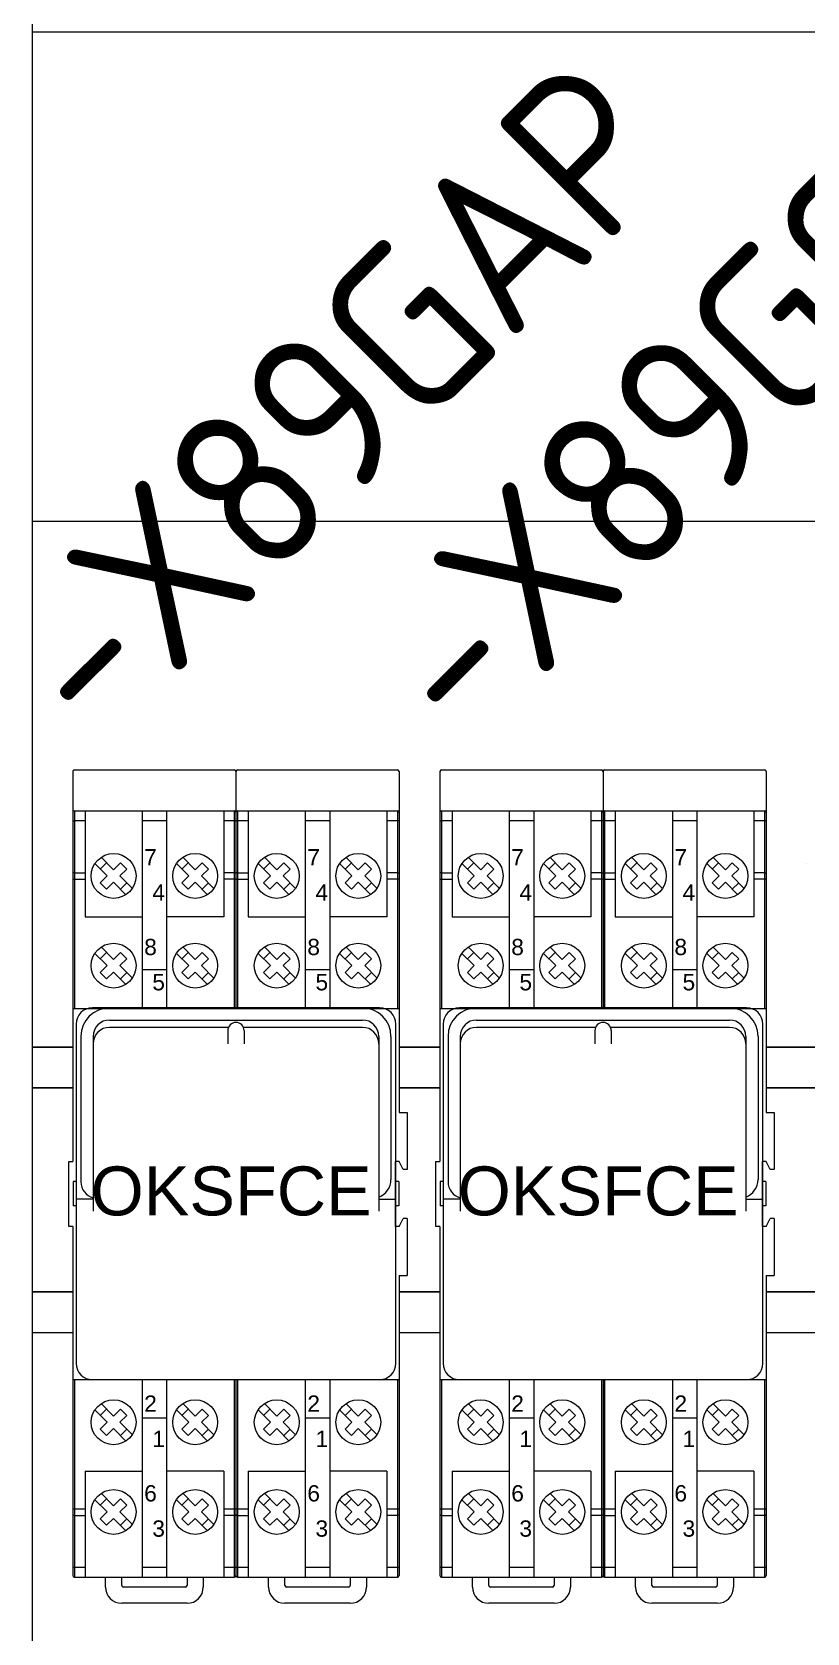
# Model space of a CAD drawing. Header units: millimetres. Extents: x 1359 to 3577, y 1336 to 3557.
# Drawn here: x 1601.1 to 1696.1, y 2280.2 to 2476.6 of the extents above; entities that cross this region are included whole.
import ezdxf

# ---------------------------------------------------------------- set-up
doc = ezdxf.new("R2010")
doc.units = ezdxf.units.MM
doc.set_wipeout_variables(frame=1)
doc.layers.add('000-PI-Oprema', color=30, linetype='Continuous', lineweight=5)
doc.layers.add('002-PI-Kabelska kanalica', color=150, linetype='Continuous')
doc.styles.add('PI0', font='isocpeur.ttf', dxfattribs={"width": 0.9})
doc.styles.get("Standard").update_dxf_attribs({"font": 'arial.ttf'})

msp = doc.modelspace()

# ---------------------------------------------------------------- linework, layer by layer
for p, q in [((1601.07, 2352.06), (2416.07, 2352.06)), ((1601.07, 2347.06), (2416.07, 2347.06)), ((1601.07, 2322.06), (2416.07, 2322.06))]:
    msp.add_line(p, q)
at = {"layer": '000-PI-Oprema', "color": 0, "linetype": 'ByBlock', "lineweight": 0}
for p, q in [((1606.27, 2386.06), (1625.87, 2386.06)), ((1626.27, 2386.06), (1645.87, 2386.06)), ((1651.27, 2386.06), (1670.87, 2386.06)), ((1671.27, 2386.06), (1690.87, 2386.06)), ((1606.27, 2381.06), (1625.87, 2381.06)), ((1607.57, 2379.84), (1606.27, 2379.84)), ((1607.57, 2381.06), (1607.57, 2368.06)), ((1617.57, 2379.84), (1614.57, 2379.84)), ((1624.57, 2381.06), (1624.57, 2368.06)), ((1625.87, 2379.84), (1624.57, 2379.84)), ((1626.27, 2381.06), (1645.87, 2381.06)), ((1627.57, 2379.84), (1626.27, 2379.84)), ((1627.57, 2381.06), (1627.57, 2368.06)), ((1637.57, 2379.84), (1634.57, 2379.84)), ((1644.57, 2381.06), (1644.57, 2368.06)), ((1645.87, 2379.84), (1644.57, 2379.84)), ((1651.27, 2381.06), (1670.87, 2381.06)), ((1652.57, 2379.84), (1651.27, 2379.84)), ((1652.57, 2381.06), (1652.57, 2368.06)), ((1662.57, 2379.84), (1659.57, 2379.84)), ((1669.57, 2381.06), (1669.57, 2368.06)), ((1670.87, 2379.84), (1669.57, 2379.84)), ((1671.27, 2381.06), (1690.87, 2381.06)), ((1672.57, 2379.84), (1671.27, 2379.84)), ((1672.57, 2381.06), (1672.57, 2368.06)), ((1682.57, 2379.84), (1679.57, 2379.84)), ((1689.57, 2381.06), (1689.57, 2368.06)), ((1690.87, 2379.84), (1689.57, 2379.84)), ((1608.78, 2374.57), (1610.29, 2373.06)), ((1609.44, 2373.9), (1610.22, 2374.68)), ((1609.55, 2375.35), (1611.07, 2373.83)), ((1611.07, 2373.83), (1611.92, 2374.68)), ((1611.85, 2373.06), (1612.7, 2373.9)), ((1611.92, 2374.68), (1612.7, 2373.9)), ((1618.78, 2374.57), (1620.29, 2373.06)), ((1619.44, 2373.9), (1620.22, 2374.68)), ((1619.55, 2375.35), (1621.07, 2373.83)), ((1621.07, 2373.83), (1621.92, 2374.68)), ((1621.85, 2373.06), (1622.7, 2373.9)), ((1621.92, 2374.68), (1622.7, 2373.9)), ((1628.78, 2374.57), (1630.29, 2373.06)), ((1629.44, 2373.9), (1630.22, 2374.68)), ((1629.55, 2375.35), (1631.07, 2373.83)), ((1631.07, 2373.83), (1631.92, 2374.68)), ((1631.85, 2373.06), (1632.7, 2373.9)), ((1631.92, 2374.68), (1632.7, 2373.9)), ((1638.78, 2374.57), (1640.29, 2373.06)), ((1639.44, 2373.9), (1640.22, 2374.68)), ((1639.55, 2375.35), (1641.07, 2373.83)), ((1641.07, 2373.83), (1641.92, 2374.68)), ((1641.85, 2373.06), (1642.7, 2373.9)), ((1641.92, 2374.68), (1642.7, 2373.9)), ((1653.78, 2374.57), (1655.29, 2373.06)), ((1654.44, 2373.9), (1655.22, 2374.68)), ((1654.55, 2375.35), (1656.07, 2373.83)), ((1656.07, 2373.83), (1656.92, 2374.68)), ((1656.85, 2373.06), (1657.7, 2373.9)), ((1656.92, 2374.68), (1657.7, 2373.9)), ((1663.78, 2374.57), (1665.29, 2373.06)), ((1664.44, 2373.9), (1665.22, 2374.68)), ((1664.55, 2375.35), (1666.07, 2373.83)), ((1666.07, 2373.83), (1666.92, 2374.68)), ((1666.85, 2373.06), (1667.7, 2373.9)), ((1666.92, 2374.68), (1667.7, 2373.9)), ((1673.78, 2374.57), (1675.29, 2373.06)), ((1674.44, 2373.9), (1675.22, 2374.68)), ((1674.55, 2375.35), (1676.07, 2373.83)), ((1676.07, 2373.83), (1676.92, 2374.68)), ((1676.85, 2373.06), (1677.7, 2373.9)), ((1676.92, 2374.68), (1677.7, 2373.9)), ((1683.78, 2374.57), (1685.29, 2373.06)), ((1684.44, 2373.9), (1685.22, 2374.68)), ((1684.55, 2375.35), (1686.07, 2373.83)), ((1686.07, 2373.83), (1686.92, 2374.68)), ((1686.85, 2373.06), (1687.7, 2373.9)), ((1686.92, 2374.68), (1687.7, 2373.9)), ((1696.07, 2374.56), (1696.07, 2374.56)), ((1696.07, 2374.56), (1696.07, 2374.56)), ((1606.07, 2372.68), (1607.57, 2372.68)), ((1606.27, 2373.46), (1607.57, 2373.46)), ((1609.44, 2372.21), (1610.29, 2373.06)), ((1609.44, 2372.21), (1610.22, 2371.43)), ((1610.22, 2371.43), (1611.07, 2372.28)), ((1611.07, 2372.28), (1612.59, 2370.76)), ((1611.85, 2373.06), (1613.37, 2371.54)), ((1611.92, 2371.43), (1612.7, 2372.21)), ((1619.44, 2372.21), (1620.29, 2373.06)), ((1619.44, 2372.21), (1620.22, 2371.43)), ((1620.22, 2371.43), (1621.07, 2372.28)), ((1621.07, 2372.28), (1622.59, 2370.76)), ((1621.85, 2373.06), (1623.37, 2371.54)), ((1621.92, 2371.43), (1622.7, 2372.21)), ((1625.87, 2373.46), (1624.57, 2373.46)), ((1626.07, 2372.68), (1624.57, 2372.68)), ((1626.07, 2372.68), (1627.57, 2372.68)), ((1626.27, 2373.46), (1627.57, 2373.46)), ((1629.44, 2372.21), (1630.29, 2373.06)), ((1629.44, 2372.21), (1630.22, 2371.43)), ((1630.22, 2371.43), (1631.07, 2372.28)), ((1631.07, 2372.28), (1632.59, 2370.76)), ((1631.85, 2373.06), (1633.37, 2371.54)), ((1631.92, 2371.43), (1632.7, 2372.21)), ((1639.44, 2372.21), (1640.29, 2373.06)), ((1639.44, 2372.21), (1640.22, 2371.43)), ((1640.22, 2371.43), (1641.07, 2372.28)), ((1641.07, 2372.28), (1642.59, 2370.76)), ((1641.85, 2373.06), (1643.37, 2371.54)), ((1641.92, 2371.43), (1642.7, 2372.21)), ((1645.87, 2373.46), (1644.57, 2373.46)), ((1646.07, 2372.68), (1644.57, 2372.68)), ((1651.07, 2372.68), (1652.57, 2372.68)), ((1651.27, 2373.46), (1652.57, 2373.46)), ((1654.44, 2372.21), (1655.29, 2373.06)), ((1654.44, 2372.21), (1655.22, 2371.43)), ((1655.22, 2371.43), (1656.07, 2372.28)), ((1656.07, 2372.28), (1657.59, 2370.76)), ((1656.85, 2373.06), (1658.37, 2371.54)), ((1656.92, 2371.43), (1657.7, 2372.21)), ((1664.44, 2372.21), (1665.29, 2373.06)), ((1664.44, 2372.21), (1665.22, 2371.43)), ((1665.22, 2371.43), (1666.07, 2372.28)), ((1666.07, 2372.28), (1667.59, 2370.76)), ((1666.85, 2373.06), (1668.37, 2371.54)), ((1666.92, 2371.43), (1667.7, 2372.21)), ((1670.87, 2373.46), (1669.57, 2373.46)), ((1671.07, 2372.68), (1669.57, 2372.68)), ((1671.07, 2372.68), (1672.57, 2372.68)), ((1671.27, 2373.46), (1672.57, 2373.46)), ((1674.44, 2372.21), (1675.29, 2373.06)), ((1674.44, 2372.21), (1675.22, 2371.43)), ((1675.22, 2371.43), (1676.07, 2372.28)), ((1676.07, 2372.28), (1677.59, 2370.76)), ((1676.85, 2373.06), (1678.37, 2371.54)), ((1676.92, 2371.43), (1677.7, 2372.21)), ((1684.44, 2372.21), (1685.29, 2373.06)), ((1684.44, 2372.21), (1685.22, 2371.43)), ((1685.22, 2371.43), (1686.07, 2372.28)), ((1686.07, 2372.28), (1687.59, 2370.76)), ((1686.85, 2373.06), (1688.37, 2371.54)), ((1686.92, 2371.43), (1687.7, 2372.21)), ((1690.87, 2373.46), (1689.57, 2373.46)), ((1691.07, 2372.68), (1689.57, 2372.68)), ((1607.57, 2368.06), (1614.57, 2368.06)), ((1624.57, 2368.06), (1617.57, 2368.06)), ((1627.57, 2368.06), (1634.57, 2368.06)), ((1644.57, 2368.06), (1637.57, 2368.06)), ((1652.57, 2368.06), (1659.57, 2368.06)), ((1669.57, 2368.06), (1662.57, 2368.06)), ((1672.57, 2368.06), (1679.57, 2368.06)), ((1689.57, 2368.06), (1682.57, 2368.06)), ((1609.55, 2364.35), (1611.07, 2362.83)), ((1619.55, 2364.35), (1621.07, 2362.83)), ((1629.55, 2364.35), (1631.07, 2362.83)), ((1639.55, 2364.35), (1641.07, 2362.83)), ((1654.55, 2364.35), (1656.07, 2362.83)), ((1664.55, 2364.35), (1666.07, 2362.83)), ((1674.55, 2364.35), (1676.07, 2362.83)), ((1684.55, 2364.35), (1686.07, 2362.83)), ((1608.78, 2363.57), (1610.29, 2362.06)), ((1609.44, 2362.9), (1610.22, 2363.68)), ((1609.44, 2361.21), (1610.29, 2362.06)), ((1611.07, 2362.83), (1611.92, 2363.68)), ((1611.85, 2362.06), (1612.7, 2362.9)), ((1611.85, 2362.06), (1613.37, 2360.54)), ((1611.92, 2363.68), (1612.7, 2362.9)), ((1618.78, 2363.57), (1620.29, 2362.06)), ((1619.44, 2362.9), (1620.22, 2363.68)), ((1619.44, 2361.21), (1620.29, 2362.06)), ((1621.07, 2362.83), (1621.92, 2363.68)), ((1621.85, 2362.06), (1622.7, 2362.9)), ((1621.85, 2362.06), (1623.37, 2360.54)), ((1621.92, 2363.68), (1622.7, 2362.9)), ((1628.78, 2363.57), (1630.29, 2362.06)), ((1629.44, 2362.9), (1630.22, 2363.68)), ((1629.44, 2361.21), (1630.29, 2362.06)), ((1631.07, 2362.83), (1631.92, 2363.68)), ((1631.85, 2362.06), (1632.7, 2362.9)), ((1631.85, 2362.06), (1633.37, 2360.54)), ((1631.92, 2363.68), (1632.7, 2362.9)), ((1638.78, 2363.57), (1640.29, 2362.06)), ((1639.44, 2362.9), (1640.22, 2363.68)), ((1639.44, 2361.21), (1640.29, 2362.06)), ((1641.07, 2362.83), (1641.92, 2363.68)), ((1641.85, 2362.06), (1642.7, 2362.9)), ((1641.85, 2362.06), (1643.37, 2360.54)), ((1641.92, 2363.68), (1642.7, 2362.9)), ((1653.78, 2363.57), (1655.29, 2362.06)), ((1654.44, 2362.9), (1655.22, 2363.68)), ((1654.44, 2361.21), (1655.29, 2362.06)), ((1656.07, 2362.83), (1656.92, 2363.68)), ((1656.85, 2362.06), (1657.7, 2362.9)), ((1656.85, 2362.06), (1658.37, 2360.54)), ((1656.92, 2363.68), (1657.7, 2362.9)), ((1663.78, 2363.57), (1665.29, 2362.06)), ((1664.44, 2362.9), (1665.22, 2363.68)), ((1664.44, 2361.21), (1665.29, 2362.06)), ((1666.07, 2362.83), (1666.92, 2363.68)), ((1666.85, 2362.06), (1667.7, 2362.9)), ((1666.85, 2362.06), (1668.37, 2360.54)), ((1666.92, 2363.68), (1667.7, 2362.9)), ((1673.78, 2363.57), (1675.29, 2362.06)), ((1674.44, 2362.9), (1675.22, 2363.68)), ((1674.44, 2361.21), (1675.29, 2362.06)), ((1676.07, 2362.83), (1676.92, 2363.68)), ((1676.85, 2362.06), (1677.7, 2362.9)), ((1676.85, 2362.06), (1678.37, 2360.54)), ((1676.92, 2363.68), (1677.7, 2362.9)), ((1683.78, 2363.57), (1685.29, 2362.06)), ((1684.44, 2362.9), (1685.22, 2363.68)), ((1684.44, 2361.21), (1685.29, 2362.06)), ((1686.07, 2362.83), (1686.92, 2363.68)), ((1686.85, 2362.06), (1687.7, 2362.9)), ((1686.85, 2362.06), (1688.37, 2360.54)), ((1686.92, 2363.68), (1687.7, 2362.9)), ((1609.44, 2361.21), (1610.22, 2360.43)), ((1610.22, 2360.43), (1611.07, 2361.28)), ((1611.07, 2361.28), (1612.59, 2359.76)), ((1611.92, 2360.43), (1612.7, 2361.21)), ((1617.57, 2361.54), (1614.57, 2361.54)), ((1619.44, 2361.21), (1620.22, 2360.43)), ((1620.22, 2360.43), (1621.07, 2361.28)), ((1621.07, 2361.28), (1622.59, 2359.76)), ((1621.92, 2360.43), (1622.7, 2361.21)), ((1629.44, 2361.21), (1630.22, 2360.43)), ((1630.22, 2360.43), (1631.07, 2361.28)), ((1631.07, 2361.28), (1632.59, 2359.76)), ((1631.92, 2360.43), (1632.7, 2361.21)), ((1637.57, 2361.54), (1634.57, 2361.54)), ((1639.44, 2361.21), (1640.22, 2360.43)), ((1640.22, 2360.43), (1641.07, 2361.28)), ((1641.07, 2361.28), (1642.59, 2359.76)), ((1641.92, 2360.43), (1642.7, 2361.21)), ((1654.44, 2361.21), (1655.22, 2360.43)), ((1655.22, 2360.43), (1656.07, 2361.28)), ((1656.07, 2361.28), (1657.59, 2359.76)), ((1656.92, 2360.43), (1657.7, 2361.21)), ((1662.57, 2361.54), (1659.57, 2361.54)), ((1664.44, 2361.21), (1665.22, 2360.43)), ((1665.22, 2360.43), (1666.07, 2361.28)), ((1666.07, 2361.28), (1667.59, 2359.76)), ((1666.92, 2360.43), (1667.7, 2361.21)), ((1674.44, 2361.21), (1675.22, 2360.43)), ((1675.22, 2360.43), (1676.07, 2361.28)), ((1676.07, 2361.28), (1677.59, 2359.76)), ((1676.92, 2360.43), (1677.7, 2361.21)), ((1682.57, 2361.54), (1679.57, 2361.54)), ((1684.44, 2361.21), (1685.22, 2360.43)), ((1685.22, 2360.43), (1686.07, 2361.28)), ((1686.07, 2361.28), (1687.59, 2359.76)), ((1686.92, 2360.43), (1687.7, 2361.21)), ((1647.07, 2344.06), (1647.07, 2337.06)), ((1692.07, 2344.06), (1692.07, 2337.06)), ((1647.07, 2331.06), (1647.07, 2324.06)), ((1692.07, 2331.06), (1692.07, 2324.06)), ((1608.78, 2307.57), (1610.29, 2306.06)), ((1609.44, 2306.9), (1610.22, 2307.68)), ((1609.55, 2308.35), (1611.07, 2306.83)), ((1611.07, 2306.83), (1611.92, 2307.68)), ((1611.92, 2307.68), (1612.7, 2306.9)), ((1618.78, 2307.57), (1620.29, 2306.06)), ((1619.44, 2306.9), (1620.22, 2307.68)), ((1619.55, 2308.35), (1621.07, 2306.83)), ((1621.07, 2306.83), (1621.92, 2307.68)), ((1621.92, 2307.68), (1622.7, 2306.9)), ((1628.78, 2307.57), (1630.29, 2306.06)), ((1629.44, 2306.9), (1630.22, 2307.68)), ((1629.55, 2308.35), (1631.07, 2306.83)), ((1631.07, 2306.83), (1631.92, 2307.68)), ((1631.92, 2307.68), (1632.7, 2306.9)), ((1638.78, 2307.57), (1640.29, 2306.06)), ((1639.44, 2306.9), (1640.22, 2307.68)), ((1639.55, 2308.35), (1641.07, 2306.83)), ((1641.07, 2306.83), (1641.92, 2307.68)), ((1641.92, 2307.68), (1642.7, 2306.9)), ((1653.78, 2307.57), (1655.29, 2306.06)), ((1654.44, 2306.9), (1655.22, 2307.68)), ((1654.55, 2308.35), (1656.07, 2306.83)), ((1656.07, 2306.83), (1656.92, 2307.68)), ((1656.92, 2307.68), (1657.7, 2306.9)), ((1663.78, 2307.57), (1665.29, 2306.06)), ((1664.44, 2306.9), (1665.22, 2307.68)), ((1664.55, 2308.35), (1666.07, 2306.83)), ((1666.07, 2306.83), (1666.92, 2307.68)), ((1666.92, 2307.68), (1667.7, 2306.9)), ((1673.78, 2307.57), (1675.29, 2306.06)), ((1674.44, 2306.9), (1675.22, 2307.68)), ((1674.55, 2308.35), (1676.07, 2306.83)), ((1676.07, 2306.83), (1676.92, 2307.68)), ((1676.92, 2307.68), (1677.7, 2306.9)), ((1683.78, 2307.57), (1685.29, 2306.06)), ((1684.44, 2306.9), (1685.22, 2307.68)), ((1684.55, 2308.35), (1686.07, 2306.83)), ((1686.07, 2306.83), (1686.92, 2307.68)), ((1686.92, 2307.68), (1687.7, 2306.9)), ((1609.44, 2305.21), (1610.29, 2306.06)), ((1609.44, 2305.21), (1610.22, 2304.43)), ((1610.22, 2304.43), (1611.07, 2305.28)), ((1611.07, 2305.28), (1612.59, 2303.76)), ((1611.85, 2306.06), (1612.7, 2306.9)), ((1611.85, 2306.06), (1613.37, 2304.54)), ((1611.92, 2304.43), (1612.7, 2305.21)), ((1617.57, 2306.57), (1614.57, 2306.57)), ((1619.44, 2305.21), (1620.29, 2306.06)), ((1619.44, 2305.21), (1620.22, 2304.43)), ((1620.22, 2304.43), (1621.07, 2305.28)), ((1621.07, 2305.28), (1622.59, 2303.76)), ((1621.85, 2306.06), (1622.7, 2306.9)), ((1621.85, 2306.06), (1623.37, 2304.54)), ((1621.92, 2304.43), (1622.7, 2305.21)), ((1629.44, 2305.21), (1630.29, 2306.06)), ((1629.44, 2305.21), (1630.22, 2304.43)), ((1630.22, 2304.43), (1631.07, 2305.28)), ((1631.07, 2305.28), (1632.59, 2303.76)), ((1631.85, 2306.06), (1632.7, 2306.9)), ((1631.85, 2306.06), (1633.37, 2304.54)), ((1631.92, 2304.43), (1632.7, 2305.21)), ((1637.57, 2306.57), (1634.57, 2306.57)), ((1639.44, 2305.21), (1640.29, 2306.06)), ((1639.44, 2305.21), (1640.22, 2304.43)), ((1640.22, 2304.43), (1641.07, 2305.28)), ((1641.07, 2305.28), (1642.59, 2303.76)), ((1641.85, 2306.06), (1642.7, 2306.9)), ((1641.85, 2306.06), (1643.37, 2304.54)), ((1641.92, 2304.43), (1642.7, 2305.21)), ((1654.44, 2305.21), (1655.29, 2306.06)), ((1654.44, 2305.21), (1655.22, 2304.43)), ((1655.22, 2304.43), (1656.07, 2305.28)), ((1656.07, 2305.28), (1657.59, 2303.76)), ((1656.85, 2306.06), (1657.7, 2306.9)), ((1656.85, 2306.06), (1658.37, 2304.54)), ((1656.92, 2304.43), (1657.7, 2305.21)), ((1662.57, 2306.57), (1659.57, 2306.57)), ((1664.44, 2305.21), (1665.29, 2306.06)), ((1664.44, 2305.21), (1665.22, 2304.43)), ((1665.22, 2304.43), (1666.07, 2305.28)), ((1666.07, 2305.28), (1667.59, 2303.76)), ((1666.85, 2306.06), (1667.7, 2306.9)), ((1666.85, 2306.06), (1668.37, 2304.54)), ((1666.92, 2304.43), (1667.7, 2305.21)), ((1674.44, 2305.21), (1675.29, 2306.06)), ((1674.44, 2305.21), (1675.22, 2304.43)), ((1675.22, 2304.43), (1676.07, 2305.28)), ((1676.07, 2305.28), (1677.59, 2303.76)), ((1676.85, 2306.06), (1677.7, 2306.9)), ((1676.85, 2306.06), (1678.37, 2304.54)), ((1676.92, 2304.43), (1677.7, 2305.21)), ((1682.57, 2306.57), (1679.57, 2306.57)), ((1684.44, 2305.21), (1685.29, 2306.06)), ((1684.44, 2305.21), (1685.22, 2304.43)), ((1685.22, 2304.43), (1686.07, 2305.28)), ((1686.07, 2305.28), (1687.59, 2303.76)), ((1686.85, 2306.06), (1687.7, 2306.9)), ((1686.85, 2306.06), (1688.37, 2304.54)), ((1686.92, 2304.43), (1687.7, 2305.21)), ((1607.57, 2300.06), (1607.57, 2287.06)), ((1607.57, 2300.06), (1614.57, 2300.06)), ((1624.57, 2300.06), (1617.57, 2300.06)), ((1624.57, 2300.06), (1624.57, 2287.06)), ((1627.57, 2300.06), (1627.57, 2287.06)), ((1627.57, 2300.06), (1634.57, 2300.06)), ((1644.57, 2300.06), (1637.57, 2300.06)), ((1644.57, 2300.06), (1644.57, 2287.06)), ((1652.57, 2300.06), (1652.57, 2287.06)), ((1652.57, 2300.06), (1659.57, 2300.06)), ((1669.57, 2300.06), (1662.57, 2300.06)), ((1669.57, 2300.06), (1669.57, 2287.06)), ((1672.57, 2300.06), (1672.57, 2287.06)), ((1672.57, 2300.06), (1679.57, 2300.06)), ((1689.57, 2300.06), (1682.57, 2300.06)), ((1689.57, 2300.06), (1689.57, 2287.06)), ((1609.55, 2297.35), (1611.07, 2295.83)), ((1619.55, 2297.35), (1621.07, 2295.83)), ((1629.55, 2297.35), (1631.07, 2295.83)), ((1639.55, 2297.35), (1641.07, 2295.83)), ((1654.55, 2297.35), (1656.07, 2295.83)), ((1664.55, 2297.35), (1666.07, 2295.83)), ((1674.55, 2297.35), (1676.07, 2295.83)), ((1684.55, 2297.35), (1686.07, 2295.83)), ((1606.07, 2295.43), (1607.57, 2295.43)), ((1608.78, 2296.57), (1610.29, 2295.06)), ((1609.44, 2295.9), (1610.22, 2296.68)), ((1611.07, 2295.83), (1611.92, 2296.68)), ((1611.85, 2295.06), (1612.7, 2295.9)), ((1611.92, 2296.68), (1612.7, 2295.9)), ((1618.78, 2296.57), (1620.29, 2295.06)), ((1619.44, 2295.9), (1620.22, 2296.68)), ((1621.07, 2295.83), (1621.92, 2296.68)), ((1621.85, 2295.06), (1622.7, 2295.9)), ((1621.92, 2296.68), (1622.7, 2295.9)), ((1624.57, 2295.43), (1626.07, 2295.43)), ((1626.07, 2295.43), (1627.57, 2295.43)), ((1628.78, 2296.57), (1630.29, 2295.06)), ((1629.44, 2295.9), (1630.22, 2296.68)), ((1631.07, 2295.83), (1631.92, 2296.68)), ((1631.85, 2295.06), (1632.7, 2295.9)), ((1631.92, 2296.68), (1632.7, 2295.9)), ((1638.78, 2296.57), (1640.29, 2295.06)), ((1639.44, 2295.9), (1640.22, 2296.68)), ((1641.07, 2295.83), (1641.92, 2296.68)), ((1641.85, 2295.06), (1642.7, 2295.9)), ((1641.92, 2296.68), (1642.7, 2295.9)), ((1644.57, 2295.43), (1646.07, 2295.43)), ((1651.07, 2295.43), (1652.57, 2295.43)), ((1653.78, 2296.57), (1655.29, 2295.06)), ((1654.44, 2295.9), (1655.22, 2296.68)), ((1656.07, 2295.83), (1656.92, 2296.68)), ((1656.85, 2295.06), (1657.7, 2295.9)), ((1656.92, 2296.68), (1657.7, 2295.9)), ((1663.78, 2296.57), (1665.29, 2295.06)), ((1664.44, 2295.9), (1665.22, 2296.68)), ((1666.07, 2295.83), (1666.92, 2296.68)), ((1666.85, 2295.06), (1667.7, 2295.9)), ((1666.92, 2296.68), (1667.7, 2295.9)), ((1669.57, 2295.43), (1671.07, 2295.43)), ((1671.07, 2295.43), (1672.57, 2295.43)), ((1673.78, 2296.57), (1675.29, 2295.06)), ((1674.44, 2295.9), (1675.22, 2296.68)), ((1676.07, 2295.83), (1676.92, 2296.68)), ((1676.85, 2295.06), (1677.7, 2295.9)), ((1676.92, 2296.68), (1677.7, 2295.9)), ((1683.78, 2296.57), (1685.29, 2295.06)), ((1684.44, 2295.9), (1685.22, 2296.68)), ((1686.07, 2295.83), (1686.92, 2296.68)), ((1686.85, 2295.06), (1687.7, 2295.9)), ((1686.92, 2296.68), (1687.7, 2295.9)), ((1689.57, 2295.43), (1691.07, 2295.43)), ((1606.27, 2294.65), (1607.57, 2294.65)), ((1609.44, 2294.21), (1610.29, 2295.06)), ((1609.44, 2294.21), (1610.22, 2293.43)), ((1610.22, 2293.43), (1611.07, 2294.28)), ((1611.07, 2294.28), (1612.59, 2292.76)), ((1611.85, 2295.06), (1613.37, 2293.54)), ((1611.92, 2293.43), (1612.7, 2294.21)), ((1619.44, 2294.21), (1620.29, 2295.06)), ((1619.44, 2294.21), (1620.22, 2293.43)), ((1620.22, 2293.43), (1621.07, 2294.28)), ((1621.07, 2294.28), (1622.59, 2292.76)), ((1621.85, 2295.06), (1623.37, 2293.54)), ((1621.92, 2293.43), (1622.7, 2294.21)), ((1625.87, 2294.65), (1624.57, 2294.65)), ((1626.27, 2294.65), (1627.57, 2294.65)), ((1629.44, 2294.21), (1630.29, 2295.06)), ((1629.44, 2294.21), (1630.22, 2293.43)), ((1630.22, 2293.43), (1631.07, 2294.28)), ((1631.07, 2294.28), (1632.59, 2292.76)), ((1631.85, 2295.06), (1633.37, 2293.54)), ((1631.92, 2293.43), (1632.7, 2294.21)), ((1639.44, 2294.21), (1640.29, 2295.06)), ((1639.44, 2294.21), (1640.22, 2293.43)), ((1640.22, 2293.43), (1641.07, 2294.28)), ((1641.07, 2294.28), (1642.59, 2292.76)), ((1641.85, 2295.06), (1643.37, 2293.54)), ((1641.92, 2293.43), (1642.7, 2294.21)), ((1645.87, 2294.65), (1644.57, 2294.65)), ((1651.27, 2294.65), (1652.57, 2294.65)), ((1654.44, 2294.21), (1655.29, 2295.06)), ((1654.44, 2294.21), (1655.22, 2293.43)), ((1655.22, 2293.43), (1656.07, 2294.28)), ((1656.07, 2294.28), (1657.59, 2292.76)), ((1656.85, 2295.06), (1658.37, 2293.54)), ((1656.92, 2293.43), (1657.7, 2294.21)), ((1664.44, 2294.21), (1665.29, 2295.06)), ((1664.44, 2294.21), (1665.22, 2293.43)), ((1665.22, 2293.43), (1666.07, 2294.28)), ((1666.07, 2294.28), (1667.59, 2292.76)), ((1666.85, 2295.06), (1668.37, 2293.54)), ((1666.92, 2293.43), (1667.7, 2294.21)), ((1670.87, 2294.65), (1669.57, 2294.65)), ((1671.27, 2294.65), (1672.57, 2294.65)), ((1674.44, 2294.21), (1675.29, 2295.06)), ((1674.44, 2294.21), (1675.22, 2293.43)), ((1675.22, 2293.43), (1676.07, 2294.28)), ((1676.07, 2294.28), (1677.59, 2292.76)), ((1676.85, 2295.06), (1678.37, 2293.54)), ((1676.92, 2293.43), (1677.7, 2294.21)), ((1684.44, 2294.21), (1685.29, 2295.06)), ((1684.44, 2294.21), (1685.22, 2293.43)), ((1685.22, 2293.43), (1686.07, 2294.28)), ((1686.07, 2294.28), (1687.59, 2292.76)), ((1686.85, 2295.06), (1688.37, 2293.54)), ((1686.92, 2293.43), (1687.7, 2294.21)), ((1690.87, 2294.65), (1689.57, 2294.65)), ((1607.57, 2288.27), (1606.27, 2288.27)), ((1617.57, 2288.27), (1614.57, 2288.27)), ((1625.87, 2288.27), (1624.57, 2288.27)), ((1627.57, 2288.27), (1626.27, 2288.27)), ((1637.57, 2288.27), (1634.57, 2288.27)), ((1645.87, 2288.27), (1644.57, 2288.27)), ((1652.57, 2288.27), (1651.27, 2288.27)), ((1662.57, 2288.27), (1659.57, 2288.27)), ((1670.87, 2288.27), (1669.57, 2288.27)), ((1672.57, 2288.27), (1671.27, 2288.27)), ((1682.57, 2288.27), (1679.57, 2288.27)), ((1690.87, 2288.27), (1689.57, 2288.27)), ((1606.27, 2287.06), (1625.87, 2287.06)), ((1610.07, 2285.86), (1610.07, 2287.06)), ((1612.07, 2286.06), (1612.07, 2287.06)), ((1612.07, 2286.06), (1612.07, 2287.06)), ((1619.87, 2285.86), (1612.27, 2285.86)), ((1619.87, 2285.86), (1612.27, 2285.86)), ((1620.07, 2287.06), (1620.07, 2286.06)), ((1620.07, 2287.06), (1620.07, 2286.06)), ((1622.07, 2287.06), (1622.07, 2285.86)), ((1626.27, 2287.06), (1645.87, 2287.06)), ((1630.07, 2285.86), (1630.07, 2287.06)), ((1632.07, 2286.06), (1632.07, 2287.06)), ((1639.87, 2285.86), (1632.27, 2285.86)), ((1640.07, 2287.06), (1640.07, 2286.06)), ((1642.07, 2287.06), (1642.07, 2285.86)), ((1651.27, 2287.06), (1670.87, 2287.06)), ((1655.07, 2285.86), (1655.07, 2287.06)), ((1657.07, 2286.06), (1657.07, 2287.06)), ((1657.07, 2286.06), (1657.07, 2287.06)), ((1664.87, 2285.86), (1657.27, 2285.86)), ((1664.87, 2285.86), (1657.27, 2285.86)), ((1665.07, 2287.06), (1665.07, 2286.06)), ((1665.07, 2287.06), (1665.07, 2286.06)), ((1667.07, 2287.06), (1667.07, 2285.86)), ((1671.27, 2287.06), (1690.87, 2287.06)), ((1675.07, 2285.86), (1675.07, 2287.06)), ((1677.07, 2286.06), (1677.07, 2287.06)), ((1684.87, 2285.86), (1677.27, 2285.86)), ((1685.07, 2287.06), (1685.07, 2286.06)), ((1687.07, 2287.06), (1687.07, 2285.86)), ((1620.07, 2283.86), (1612.07, 2283.86)), ((1640.07, 2283.86), (1632.07, 2283.86)), ((1665.07, 2283.86), (1657.07, 2283.86)), ((1685.07, 2283.86), (1677.07, 2283.86))]:
    msp.add_line(p, q, dxfattribs=at)
for points in [[(1606.07, 2379.76), (1606.07, 2379.77), (1606.08, 2379.78), (1606.09, 2379.79), (1606.1, 2379.8), (1606.11, 2379.81), (1606.13, 2379.82), (1606.15, 2379.82), (1606.17, 2379.83), (1606.19, 2379.84), (1606.22, 2379.84), (1606.25, 2379.84), (1606.27, 2379.84)], [(1626.07, 2379.76), (1626.07, 2379.77), (1626.06, 2379.78), (1626.06, 2379.79), (1626.04, 2379.8), (1626.03, 2379.81), (1626.01, 2379.82), (1625.99, 2379.82), (1625.97, 2379.83), (1625.95, 2379.84), (1625.92, 2379.84), (1625.9, 2379.84), (1625.87, 2379.84)], [(1626.07, 2379.76), (1626.07, 2379.77), (1626.08, 2379.78), (1626.09, 2379.79), (1626.1, 2379.8), (1626.11, 2379.81), (1626.13, 2379.82), (1626.15, 2379.82), (1626.17, 2379.83), (1626.19, 2379.84), (1626.22, 2379.84), (1626.25, 2379.84), (1626.27, 2379.84)], [(1646.07, 2379.76), (1646.07, 2379.77), (1646.06, 2379.78), (1646.06, 2379.79), (1646.04, 2379.8), (1646.03, 2379.81), (1646.01, 2379.82), (1645.99, 2379.82), (1645.97, 2379.83), (1645.95, 2379.84), (1645.92, 2379.84), (1645.9, 2379.84), (1645.87, 2379.84)], [(1651.07, 2379.76), (1651.07, 2379.77), (1651.08, 2379.78), (1651.09, 2379.79), (1651.1, 2379.8), (1651.11, 2379.81), (1651.13, 2379.82), (1651.15, 2379.82), (1651.17, 2379.83), (1651.19, 2379.84), (1651.22, 2379.84), (1651.25, 2379.84), (1651.27, 2379.84)], [(1671.07, 2379.76), (1671.07, 2379.77), (1671.06, 2379.78), (1671.06, 2379.79), (1671.04, 2379.8), (1671.03, 2379.81), (1671.01, 2379.82), (1670.99, 2379.82), (1670.97, 2379.83), (1670.95, 2379.84), (1670.92, 2379.84), (1670.9, 2379.84), (1670.87, 2379.84)], [(1671.07, 2379.76), (1671.07, 2379.77), (1671.08, 2379.78), (1671.09, 2379.79), (1671.1, 2379.8), (1671.11, 2379.81), (1671.13, 2379.82), (1671.15, 2379.82), (1671.17, 2379.83), (1671.19, 2379.84), (1671.22, 2379.84), (1671.25, 2379.84), (1671.27, 2379.84)], [(1691.07, 2379.76), (1691.07, 2379.77), (1691.06, 2379.78), (1691.06, 2379.79), (1691.04, 2379.8), (1691.03, 2379.81), (1691.01, 2379.82), (1690.99, 2379.82), (1690.97, 2379.83), (1690.95, 2379.84), (1690.92, 2379.84), (1690.9, 2379.84), (1690.87, 2379.84)], [(1606.27, 2373.46), (1606.25, 2373.46), (1606.22, 2373.46), (1606.19, 2373.46), (1606.17, 2373.45), (1606.15, 2373.45), (1606.13, 2373.44), (1606.11, 2373.43), (1606.1, 2373.42), (1606.09, 2373.42), (1606.08, 2373.41), (1606.07, 2373.4), (1606.07, 2373.39)], [(1625.87, 2373.46), (1625.9, 2373.46), (1625.92, 2373.46), (1625.95, 2373.46), (1625.97, 2373.45), (1625.99, 2373.45), (1626.01, 2373.44), (1626.03, 2373.43), (1626.04, 2373.42), (1626.06, 2373.42), (1626.06, 2373.41), (1626.07, 2373.4), (1626.07, 2373.39)], [(1626.27, 2373.46), (1626.25, 2373.46), (1626.22, 2373.46), (1626.19, 2373.46), (1626.17, 2373.45), (1626.15, 2373.45), (1626.13, 2373.44), (1626.11, 2373.43), (1626.1, 2373.42), (1626.09, 2373.42), (1626.08, 2373.41), (1626.07, 2373.4), (1626.07, 2373.39)], [(1645.87, 2373.46), (1645.9, 2373.46), (1645.92, 2373.46), (1645.95, 2373.46), (1645.97, 2373.45), (1645.99, 2373.45), (1646.01, 2373.44), (1646.03, 2373.43), (1646.04, 2373.42), (1646.06, 2373.42), (1646.06, 2373.41), (1646.07, 2373.4), (1646.07, 2373.39)], [(1651.27, 2373.46), (1651.25, 2373.46), (1651.22, 2373.46), (1651.19, 2373.46), (1651.17, 2373.45), (1651.15, 2373.45), (1651.13, 2373.44), (1651.11, 2373.43), (1651.1, 2373.42), (1651.09, 2373.42), (1651.08, 2373.41), (1651.07, 2373.4), (1651.07, 2373.39)], [(1670.87, 2373.46), (1670.9, 2373.46), (1670.92, 2373.46), (1670.95, 2373.46), (1670.97, 2373.45), (1670.99, 2373.45), (1671.01, 2373.44), (1671.03, 2373.43), (1671.04, 2373.42), (1671.06, 2373.42), (1671.06, 2373.41), (1671.07, 2373.4), (1671.07, 2373.39)], [(1671.27, 2373.46), (1671.25, 2373.46), (1671.22, 2373.46), (1671.19, 2373.46), (1671.17, 2373.45), (1671.15, 2373.45), (1671.13, 2373.44), (1671.11, 2373.43), (1671.1, 2373.42), (1671.09, 2373.42), (1671.08, 2373.41), (1671.07, 2373.4), (1671.07, 2373.39)], [(1690.87, 2373.46), (1690.9, 2373.46), (1690.92, 2373.46), (1690.95, 2373.46), (1690.97, 2373.45), (1690.99, 2373.45), (1691.01, 2373.44), (1691.03, 2373.43), (1691.04, 2373.42), (1691.06, 2373.42), (1691.06, 2373.41), (1691.07, 2373.4), (1691.07, 2373.39)], [(1606.27, 2294.65), (1606.25, 2294.65), (1606.22, 2294.65), (1606.19, 2294.65), (1606.17, 2294.66), (1606.15, 2294.66), (1606.13, 2294.67), (1606.11, 2294.68), (1606.1, 2294.69), (1606.09, 2294.7), (1606.08, 2294.71), (1606.07, 2294.72), (1606.07, 2294.73)], [(1626.07, 2294.73), (1626.07, 2294.72), (1626.06, 2294.71), (1626.06, 2294.7), (1626.04, 2294.69), (1626.03, 2294.68), (1626.01, 2294.67), (1625.99, 2294.66), (1625.97, 2294.66), (1625.95, 2294.65), (1625.92, 2294.65), (1625.9, 2294.65), (1625.87, 2294.65)], [(1626.27, 2294.65), (1626.25, 2294.65), (1626.22, 2294.65), (1626.19, 2294.65), (1626.17, 2294.66), (1626.15, 2294.66), (1626.13, 2294.67), (1626.11, 2294.68), (1626.1, 2294.69), (1626.09, 2294.7), (1626.08, 2294.71), (1626.07, 2294.72), (1626.07, 2294.73)], [(1646.07, 2294.73), (1646.07, 2294.72), (1646.06, 2294.71), (1646.06, 2294.7), (1646.04, 2294.69), (1646.03, 2294.68), (1646.01, 2294.67), (1645.99, 2294.66), (1645.97, 2294.66), (1645.95, 2294.65), (1645.92, 2294.65), (1645.9, 2294.65), (1645.87, 2294.65)], [(1651.27, 2294.65), (1651.25, 2294.65), (1651.22, 2294.65), (1651.19, 2294.65), (1651.17, 2294.66), (1651.15, 2294.66), (1651.13, 2294.67), (1651.11, 2294.68), (1651.1, 2294.69), (1651.09, 2294.7), (1651.08, 2294.71), (1651.07, 2294.72), (1651.07, 2294.73)], [(1671.07, 2294.73), (1671.07, 2294.72), (1671.06, 2294.71), (1671.06, 2294.7), (1671.04, 2294.69), (1671.03, 2294.68), (1671.01, 2294.67), (1670.99, 2294.66), (1670.97, 2294.66), (1670.95, 2294.65), (1670.92, 2294.65), (1670.9, 2294.65), (1670.87, 2294.65)], [(1671.27, 2294.65), (1671.25, 2294.65), (1671.22, 2294.65), (1671.19, 2294.65), (1671.17, 2294.66), (1671.15, 2294.66), (1671.13, 2294.67), (1671.11, 2294.68), (1671.1, 2294.69), (1671.09, 2294.7), (1671.08, 2294.71), (1671.07, 2294.72), (1671.07, 2294.73)], [(1691.07, 2294.73), (1691.07, 2294.72), (1691.06, 2294.71), (1691.06, 2294.7), (1691.04, 2294.69), (1691.03, 2294.68), (1691.01, 2294.67), (1690.99, 2294.66), (1690.97, 2294.66), (1690.95, 2294.65), (1690.92, 2294.65), (1690.9, 2294.65), (1690.87, 2294.65)], [(1606.07, 2288.35), (1606.07, 2288.34), (1606.08, 2288.33), (1606.09, 2288.32), (1606.1, 2288.31), (1606.11, 2288.3), (1606.13, 2288.29), (1606.15, 2288.29), (1606.17, 2288.28), (1606.19, 2288.28), (1606.22, 2288.27), (1606.25, 2288.27), (1606.27, 2288.27)], [(1625.87, 2288.27), (1625.9, 2288.27), (1625.92, 2288.27), (1625.95, 2288.28), (1625.97, 2288.28), (1625.99, 2288.29), (1626.01, 2288.29), (1626.03, 2288.3), (1626.04, 2288.31), (1626.06, 2288.32), (1626.06, 2288.33), (1626.07, 2288.34), (1626.07, 2288.35)], [(1626.07, 2288.35), (1626.07, 2288.34), (1626.08, 2288.33), (1626.09, 2288.32), (1626.1, 2288.31), (1626.11, 2288.3), (1626.13, 2288.29), (1626.15, 2288.29), (1626.17, 2288.28), (1626.19, 2288.28), (1626.22, 2288.27), (1626.25, 2288.27), (1626.27, 2288.27)], [(1645.87, 2288.27), (1645.9, 2288.27), (1645.92, 2288.27), (1645.95, 2288.28), (1645.97, 2288.28), (1645.99, 2288.29), (1646.01, 2288.29), (1646.03, 2288.3), (1646.04, 2288.31), (1646.06, 2288.32), (1646.06, 2288.33), (1646.07, 2288.34), (1646.07, 2288.35)], [(1651.07, 2288.35), (1651.07, 2288.34), (1651.08, 2288.33), (1651.09, 2288.32), (1651.1, 2288.31), (1651.11, 2288.3), (1651.13, 2288.29), (1651.15, 2288.29), (1651.17, 2288.28), (1651.19, 2288.28), (1651.22, 2288.27), (1651.25, 2288.27), (1651.27, 2288.27)], [(1670.87, 2288.27), (1670.9, 2288.27), (1670.92, 2288.27), (1670.95, 2288.28), (1670.97, 2288.28), (1670.99, 2288.29), (1671.01, 2288.29), (1671.03, 2288.3), (1671.04, 2288.31), (1671.06, 2288.32), (1671.06, 2288.33), (1671.07, 2288.34), (1671.07, 2288.35)], [(1671.07, 2288.35), (1671.07, 2288.34), (1671.08, 2288.33), (1671.09, 2288.32), (1671.1, 2288.31), (1671.11, 2288.3), (1671.13, 2288.29), (1671.15, 2288.29), (1671.17, 2288.28), (1671.19, 2288.28), (1671.22, 2288.27), (1671.25, 2288.27), (1671.27, 2288.27)], [(1690.87, 2288.27), (1690.9, 2288.27), (1690.92, 2288.27), (1690.95, 2288.28), (1690.97, 2288.28), (1690.99, 2288.29), (1691.01, 2288.29), (1691.03, 2288.3), (1691.04, 2288.31), (1691.06, 2288.32), (1691.06, 2288.33), (1691.07, 2288.34), (1691.07, 2288.35)]]:
    msp.add_lwpolyline(points, dxfattribs=at)
for centre in [(1611.07, 2373.06), (1621.07, 2373.06), (1631.07, 2373.06), (1641.07, 2373.06), (1656.07, 2373.06), (1666.07, 2373.06), (1676.07, 2373.06), (1686.07, 2373.06), (1611.07, 2362.06), (1621.07, 2362.06), (1631.07, 2362.06), (1641.07, 2362.06), (1656.07, 2362.06), (1666.07, 2362.06), (1676.07, 2362.06), (1686.07, 2362.06), (1611.07, 2306.06), (1621.07, 2306.06), (1631.07, 2306.06), (1641.07, 2306.06), (1656.07, 2306.06), (1666.07, 2306.06), (1676.07, 2306.06), (1686.07, 2306.06), (1611.07, 2295.06), (1621.07, 2295.06), (1631.07, 2295.06), (1641.07, 2295.06), (1656.07, 2295.06), (1666.07, 2295.06), (1676.07, 2295.06), (1686.07, 2295.06)]:
    msp.add_circle(centre, 2.75, dxfattribs=at)
for centre, radius, start, end in [((1606.27, 2385.86), 0.2, 90, 180), ((1625.87, 2385.86), 0.2, 0, 90), ((1626.27, 2385.86), 0.2, 90, 180), ((1645.87, 2385.86), 0.2, 0, 90), ((1651.27, 2385.86), 0.2, 90, 180), ((1670.87, 2385.86), 0.2, 0, 90), ((1671.27, 2385.86), 0.2, 90, 180), ((1690.87, 2385.86), 0.2, 0, 90), ((1606.27, 2380.86), 0.2, 90, 180), ((1625.87, 2380.86), 0.2, 0, 90), ((1626.27, 2380.86), 0.2, 90, 180), ((1645.87, 2380.86), 0.2, 0, 90), ((1651.27, 2380.86), 0.2, 90, 180), ((1670.87, 2380.86), 0.2, 0, 90), ((1671.27, 2380.86), 0.2, 90, 180), ((1690.87, 2380.86), 0.2, 0, 90), ((1606.27, 2287.26), 0.2, 180, 270), ((1612.07, 2285.86), 2, 180, 270), ((1612.27, 2286.06), 0.2, 180, 270), ((1612.27, 2286.06), 0.2, 180, 270), ((1619.87, 2286.06), 0.2, 270, 0), ((1619.87, 2286.06), 0.2, 270, 0), ((1620.07, 2285.86), 2, 270, 0), ((1625.87, 2287.26), 0.2, 270, 0), ((1626.27, 2287.26), 0.2, 180, 270), ((1632.07, 2285.86), 2, 180, 270), ((1632.27, 2286.06), 0.2, 180, 270), ((1639.87, 2286.06), 0.2, 270, 0), ((1640.07, 2285.86), 2, 270, 0), ((1645.87, 2287.26), 0.2, 270, 0), ((1651.27, 2287.26), 0.2, 180, 270), ((1657.07, 2285.86), 2, 180, 270), ((1657.27, 2286.06), 0.2, 180, 270), ((1657.27, 2286.06), 0.2, 180, 270), ((1664.87, 2286.06), 0.2, 270, 0), ((1664.87, 2286.06), 0.2, 270, 0), ((1665.07, 2285.86), 2, 270, 0), ((1670.87, 2287.26), 0.2, 270, 0), ((1671.27, 2287.26), 0.2, 180, 270), ((1677.07, 2285.86), 2, 180, 270), ((1677.27, 2286.06), 0.2, 180, 270), ((1684.87, 2286.06), 0.2, 270, 0), ((1685.07, 2285.86), 2, 270, 0), ((1690.87, 2287.26), 0.2, 270, 0)]:
    msp.add_arc(centre, radius, start, end, dxfattribs=at)
at = {"layer": '002-PI-Kabelska kanalica', "color": 0, "linetype": 'ByBlock', "lineweight": 0}
for p, q in [((1601.07, 3351.56), (1601.07, 1679.56)), ((1601.07, 2476.56), (1601.07, 2416.56)), ((1601.07, 2476.56), (2416.07, 2476.56)), ((1601.07, 2416.56), (2416.07, 2416.56))]:
    msp.add_line(p, q, dxfattribs=at)
at = {"layer": '002-PI-Kabelska kanalica', "color": 0, "linetype": 'ByBlock', "lineweight": 0, "ltscale": 0.25}
for p, q in [((1601.07, 2352.06), (1601.07, 2317.06)), ((1601.07, 2317.06), (2416.07, 2317.06))]:
    msp.add_line(p, q, dxfattribs=at)

# ---------------------------------------------------------------- texts
at = {"layer": '000-PI-Oprema', "color": 0, "linetype": 'ByBlock', "lineweight": 0, "char_height": 1.9995, "width": 2.5471}
for s, insert, attachment_point in [('{\\fArial|b0|i0|c0|p34;7}', (1614.82, 2376.35), 1), ('{\\fArial|b0|i0|c0|p34;7}', (1634.82, 2376.35), 1), ('{\\fArial|b0|i0|c0|p34;7}', (1659.82, 2376.35), 1), ('{\\fArial|b0|i0|c0|p34;7}', (1679.82, 2376.35), 1), ('{\\fArial|b0|i0|c0|p34;4}', (1617.37, 2372.03), 3), ('{\\fArial|b0|i0|c0|p34;4}', (1637.37, 2372.03), 3), ('{\\fArial|b0|i0|c0|p34;4}', (1662.37, 2372.03), 3), ('{\\fArial|b0|i0|c0|p34;4}', (1682.37, 2372.03), 3), ('{\\fArial|b0|i0|c0|p34;8}', (1614.82, 2365.35), 1), ('{\\fArial|b0|i0|c0|p34;8}', (1634.82, 2365.35), 1), ('{\\fArial|b0|i0|c0|p34;8}', (1659.82, 2365.35), 1), ('{\\fArial|b0|i0|c0|p34;8}', (1679.82, 2365.35), 1), ('{\\fArial|b0|i0|c0|p34;5}', (1617.37, 2361.03), 3), ('{\\fArial|b0|i0|c0|p34;5}', (1637.37, 2361.03), 3), ('{\\fArial|b0|i0|c0|p34;5}', (1662.37, 2361.03), 3), ('{\\fArial|b0|i0|c0|p34;5}', (1682.37, 2361.03), 3), ('{\\fArial|b0|i0|c0|p34;2}', (1614.82, 2309.35), 1), ('{\\fArial|b0|i0|c0|p34;2}', (1634.82, 2309.35), 1), ('{\\fArial|b0|i0|c0|p34;2}', (1659.82, 2309.35), 1), ('{\\fArial|b0|i0|c0|p34;2}', (1679.82, 2309.35), 1), ('{\\fArial|b0|i0|c0|p34;1}', (1617.37, 2305.03), 3), ('{\\fArial|b0|i0|c0|p34;1}', (1637.37, 2305.03), 3), ('{\\fArial|b0|i0|c0|p34;1}', (1662.37, 2305.03), 3), ('{\\fArial|b0|i0|c0|p34;1}', (1682.37, 2305.03), 3), ('{\\fArial|b0|i0|c0|p34;6}', (1614.82, 2298.35), 1), ('{\\fArial|b0|i0|c0|p34;6}', (1634.82, 2298.35), 1), ('{\\fArial|b0|i0|c0|p34;6}', (1659.82, 2298.35), 1), ('{\\fArial|b0|i0|c0|p34;6}', (1679.82, 2298.35), 1), ('{\\fArial|b0|i0|c0|p34;3}', (1617.37, 2294.03), 3), ('{\\fArial|b0|i0|c0|p34;3}', (1637.37, 2294.03), 3), ('{\\fArial|b0|i0|c0|p34;3}', (1662.37, 2294.03), 3), ('{\\fArial|b0|i0|c0|p34;3}', (1682.37, 2294.03), 3)]:
    msp.add_mtext(s, dxfattribs=dict(at, insert=insert, attachment_point=attachment_point))
at = {"layer": '002-PI-Kabelska kanalica', "color": 0, "linetype": 'ByBlock', "lineweight": 0, "style": 'PI0', "width": 0.9}
for s, p in [('-X89GAP', (1609.54, 2388.46)), ('-X89GCH', (1654.54, 2388.26))]:
    msp.add_text(s, height=20, rotation=45, dxfattribs=at).set_placement(p)

# ---------------------------------------------------------------- next in the draw order: wipeouts: each hides what was drawn before it
at = {"color": 0, "linetype": 'ByBlock', "lineweight": 0}
for points in [[(1606.07, 2356.81), (1646.07, 2356.81), (1646.07, 2311.31), (1606.07, 2311.31)], [(1651.07, 2356.81), (1691.07, 2356.81), (1691.07, 2311.31), (1651.07, 2311.31)]]:
    msp.add_wipeout(points, dxfattribs=at).dxf.layer = '000-PI-Oprema'

# ---------------------------------------------------------------- next in the draw order: linework, layer by layer
at = {"layer": '000-PI-Oprema', "color": 0, "linetype": 'ByBlock', "lineweight": 0}
for p, q in [((1606.07, 2385.86), (1606.07, 2338.06)), ((1626.07, 2385.86), (1626.07, 2356.81)), ((1646.07, 2385.86), (1646.07, 2344.06)), ((1651.07, 2385.86), (1651.07, 2338.06)), ((1671.07, 2385.86), (1671.07, 2356.81)), ((1691.07, 2385.86), (1691.07, 2344.06)), ((1606.27, 2381.06), (1606.27, 2356.81)), ((1614.57, 2381.06), (1614.57, 2356.81)), ((1617.57, 2381.06), (1617.57, 2356.81)), ((1625.87, 2381.06), (1625.87, 2356.81)), ((1626.27, 2381.06), (1626.27, 2356.81)), ((1634.57, 2381.06), (1634.57, 2356.81)), ((1637.57, 2381.06), (1637.57, 2356.81)), ((1645.87, 2381.06), (1645.87, 2356.81)), ((1651.27, 2381.06), (1651.27, 2356.81)), ((1659.57, 2381.06), (1659.57, 2356.81)), ((1662.57, 2381.06), (1662.57, 2356.81)), ((1670.87, 2381.06), (1670.87, 2356.81)), ((1671.27, 2381.06), (1671.27, 2356.81)), ((1679.57, 2381.06), (1679.57, 2356.81)), ((1682.57, 2381.06), (1682.57, 2356.81)), ((1690.87, 2381.06), (1690.87, 2356.81)), ((1606.07, 2356.81), (1626.07, 2356.81)), ((1643.67, 2356.89), (1608.47, 2356.89)), ((1610.57, 2356.89), (1641.57, 2356.89)), ((1626.07, 2356.81), (1646.07, 2356.81)), ((1651.07, 2356.81), (1671.07, 2356.81)), ((1688.67, 2356.89), (1653.47, 2356.89)), ((1655.57, 2356.89), (1686.57, 2356.89)), ((1671.07, 2356.81), (1691.07, 2356.81)), ((1606.47, 2354.89), (1606.47, 2313.29)), ((1610.57, 2355.39), (1641.57, 2355.39)), ((1625.15, 2354.49), (1610.57, 2354.49)), ((1625.07, 2354.09), (1625.07, 2352.49)), ((1641.57, 2354.49), (1626.99, 2354.49)), ((1627.07, 2354.09), (1627.07, 2352.49)), ((1645.67, 2313.29), (1645.67, 2354.89)), ((1651.47, 2354.89), (1651.47, 2313.29)), ((1655.57, 2355.39), (1686.57, 2355.39)), ((1670.15, 2354.49), (1655.57, 2354.49)), ((1670.07, 2354.09), (1670.07, 2352.49)), ((1686.57, 2354.49), (1671.99, 2354.49)), ((1672.07, 2354.09), (1672.07, 2352.49)), ((1690.67, 2313.29), (1690.67, 2354.89)), ((1607.07, 2353.39), (1607.07, 2335.54)), ((1608.57, 2353.39), (1608.57, 2335.54)), ((1608.57, 2352.49), (1608.57, 2331.94)), ((1643.57, 2353.39), (1643.57, 2335.84)), ((1643.57, 2352.49), (1643.57, 2331.94)), ((1645.07, 2353.39), (1645.07, 2335.84)), ((1652.07, 2353.39), (1652.07, 2335.54)), ((1653.57, 2353.39), (1653.57, 2335.54)), ((1653.57, 2352.49), (1653.57, 2331.94)), ((1688.57, 2353.39), (1688.57, 2335.84)), ((1688.57, 2352.49), (1688.57, 2331.94)), ((1690.07, 2353.39), (1690.07, 2335.84)), ((1646.07, 2344.06), (1647.07, 2344.06)), ((1691.07, 2344.06), (1692.07, 2344.06)), ((1605.57, 2330.06), (1605.57, 2338.06)), ((1605.57, 2338.06), (1606.07, 2338.06)), ((1645.57, 2338.06), (1645.57, 2330.06)), ((1646.07, 2338.06), (1645.57, 2338.06)), ((1646.57, 2337.06), (1646.07, 2338.06)), ((1647.07, 2337.06), (1646.57, 2337.06)), ((1650.57, 2330.06), (1650.57, 2338.06)), ((1650.57, 2338.06), (1651.07, 2338.06)), ((1690.57, 2338.06), (1690.57, 2330.06)), ((1691.07, 2338.06), (1690.57, 2338.06)), ((1691.57, 2337.06), (1691.07, 2338.06)), ((1692.07, 2337.06), (1691.57, 2337.06)), ((1606.12, 2335.59), (1606.12, 2332.59)), ((1606.47, 2335.59), (1606.12, 2335.59)), ((1646.02, 2335.59), (1645.67, 2335.59)), ((1646.02, 2335.59), (1646.02, 2332.59)), ((1651.12, 2335.59), (1651.12, 2332.59)), ((1651.47, 2335.59), (1651.12, 2335.59)), ((1691.02, 2335.59), (1690.67, 2335.59)), ((1691.02, 2335.59), (1691.02, 2332.59)), ((1606.47, 2332.59), (1606.12, 2332.59)), ((1608.57, 2333.44), (1606.47, 2333.44)), ((1643.57, 2333.44), (1645.67, 2333.44)), ((1646.02, 2332.59), (1645.67, 2332.59)), ((1651.47, 2332.59), (1651.12, 2332.59)), ((1653.57, 2333.44), (1651.47, 2333.44)), ((1688.57, 2333.44), (1690.67, 2333.44)), ((1691.02, 2332.59), (1690.67, 2332.59)), ((1646.07, 2330.06), (1646.57, 2331.06)), ((1647.07, 2331.06), (1646.57, 2331.06)), ((1691.07, 2330.06), (1691.57, 2331.06)), ((1692.07, 2331.06), (1691.57, 2331.06)), ((1606.07, 2330.06), (1605.57, 2330.06)), ((1606.07, 2330.06), (1606.07, 2287.26)), ((1646.07, 2330.06), (1645.57, 2330.06)), ((1651.07, 2330.06), (1650.57, 2330.06)), ((1651.07, 2330.06), (1651.07, 2287.26)), ((1691.07, 2330.06), (1690.57, 2330.06)), ((1646.07, 2324.06), (1646.07, 2287.26)), ((1646.07, 2324.06), (1647.07, 2324.06)), ((1691.07, 2324.06), (1691.07, 2287.26)), ((1691.07, 2324.06), (1692.07, 2324.06)), ((1606.07, 2311.31), (1626.07, 2311.31)), ((1606.27, 2311.31), (1606.27, 2287.06)), ((1608.47, 2311.29), (1643.67, 2311.29)), ((1614.57, 2311.31), (1614.57, 2287.06)), ((1617.57, 2311.31), (1617.57, 2287.06)), ((1625.87, 2311.31), (1625.87, 2287.06)), ((1626.07, 2311.31), (1646.07, 2311.31)), ((1626.07, 2311.31), (1626.07, 2287.26)), ((1626.27, 2311.31), (1626.27, 2287.06)), ((1634.57, 2311.31), (1634.57, 2287.06)), ((1637.57, 2311.31), (1637.57, 2287.06)), ((1645.87, 2311.31), (1645.87, 2287.06)), ((1651.07, 2311.31), (1671.07, 2311.31)), ((1651.27, 2311.31), (1651.27, 2287.06)), ((1653.47, 2311.29), (1688.67, 2311.29)), ((1659.57, 2311.31), (1659.57, 2287.06)), ((1662.57, 2311.31), (1662.57, 2287.06)), ((1670.87, 2311.31), (1670.87, 2287.06)), ((1671.07, 2311.31), (1691.07, 2311.31)), ((1671.07, 2311.31), (1671.07, 2287.26)), ((1671.27, 2311.31), (1671.27, 2287.06)), ((1679.57, 2311.31), (1679.57, 2287.06)), ((1682.57, 2311.31), (1682.57, 2287.06)), ((1690.87, 2311.31), (1690.87, 2287.06))]:
    msp.add_line(p, q, dxfattribs=at)
for centre, radius, start, end in [((1608.47, 2354.89), 2, 90, 180), ((1610.57, 2353.39), 3.5, 90, 180), ((1641.57, 2353.39), 3.5, 0, 90), ((1643.67, 2354.89), 2, 0, 90), ((1653.47, 2354.89), 2, 90, 180), ((1655.57, 2353.39), 3.5, 90, 180), ((1686.57, 2353.39), 3.5, 0, 90), ((1688.67, 2354.89), 2, 0, 90), ((1610.57, 2353.39), 2, 90, 180), ((1610.57, 2352.49), 2, 90, 180), ((1626.07, 2354.09), 1, 0, 180), ((1641.57, 2353.39), 2, 0, 90), ((1641.57, 2352.49), 2, 0, 90), ((1655.57, 2353.39), 2, 90, 180), ((1655.57, 2352.49), 2, 90, 180), ((1671.07, 2354.09), 1, 0, 180), ((1686.57, 2353.39), 2, 0, 90), ((1686.57, 2352.49), 2, 0, 90), ((1609.07, 2335.54), 2, 180, 255.5225), ((1642.77, 2335.84), 2.3, 290.3544, 0), ((1654.07, 2335.54), 2, 180, 255.5225), ((1687.77, 2335.84), 2.3, 290.3544, 0), ((1608.47, 2313.29), 2, 180, 270), ((1643.67, 2313.29), 2, 270, 0), ((1653.47, 2313.29), 2, 180, 270), ((1688.67, 2313.29), 2, 270, 0)]:
    msp.add_arc(centre, radius, start, end, dxfattribs=at)

# ---------------------------------------------------------------- next in the draw order: texts
at = {"layer": '000-PI-Oprema', "color": 0, "linetype": 'ByBlock', "lineweight": 0, "char_height": 6, "attachment_point": 5}
for insert in [(1625.48, 2334.39), (1670.48, 2334.39)]:
    msp.add_mtext_dynamic_manual_height_columns('{\\fArial|b0|i0|c238|p34;OK}S{\\fArial|b0|i0|c238|p34;FC}E', width=44.995, gutter_width=1, heights=[10], dxfattribs=dict(at, insert=insert))

doc.saveas('drawing.dxf')
